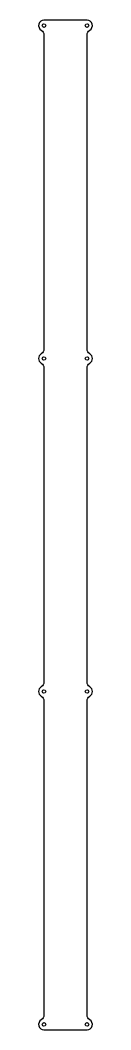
# Model space of a CAD drawing. Extents: x -50 to 50, y -936 to 936.
import ezdxf

# ---------------------------------------------------------------- set-up
doc = ezdxf.new("R2010")
doc.units = 0

msp = doc.modelspace()

# ---------------------------------------------------------------- linework, layer by layer
at = {"layer": '1'}
msp.add_lwpolyline([(45, 917.8, 0.767327), (40, 936.5), (-40, 936.5, 0.767327), (-45, 917.8, -0.267949), (-40, 909.2), (-40, 326.2, -0.267949), (-45, 317.5, 0.57735), (-45, 300.2, -0.267949), (-40, 291.5), (-40, -291.5, -0.267949), (-45, -300.2, 0.57735), (-45, -317.5, -0.267949), (-40, -326.2), (-40, -909.2, -0.267949), (-45, -917.8, 0.767327), (-40, -936.5), (40, -936.5, 0.767327), (45, -917.8, -0.267949), (40, -909.2), (40, -326.2, -0.267949), (45, -317.5, 0.57735), (45, -300.2, -0.267949), (40, -291.5), (40, 291.5, -0.267949), (45, 300.2, 0.57735), (45, 317.5, -0.267949), (40, 326.2), (40, 909.2, -0.267949)], format="xyb", close=True, dxfattribs=at)
for centre in [(-40, 926.5), (40, 926.5), (-40, 308.8), (40, 308.8), (-40, -308.8), (40, -308.8), (-40, -926.5), (40, -926.5)]:
    msp.add_circle(centre, 3.3, dxfattribs=at)

doc.saveas('drawing.dxf')
